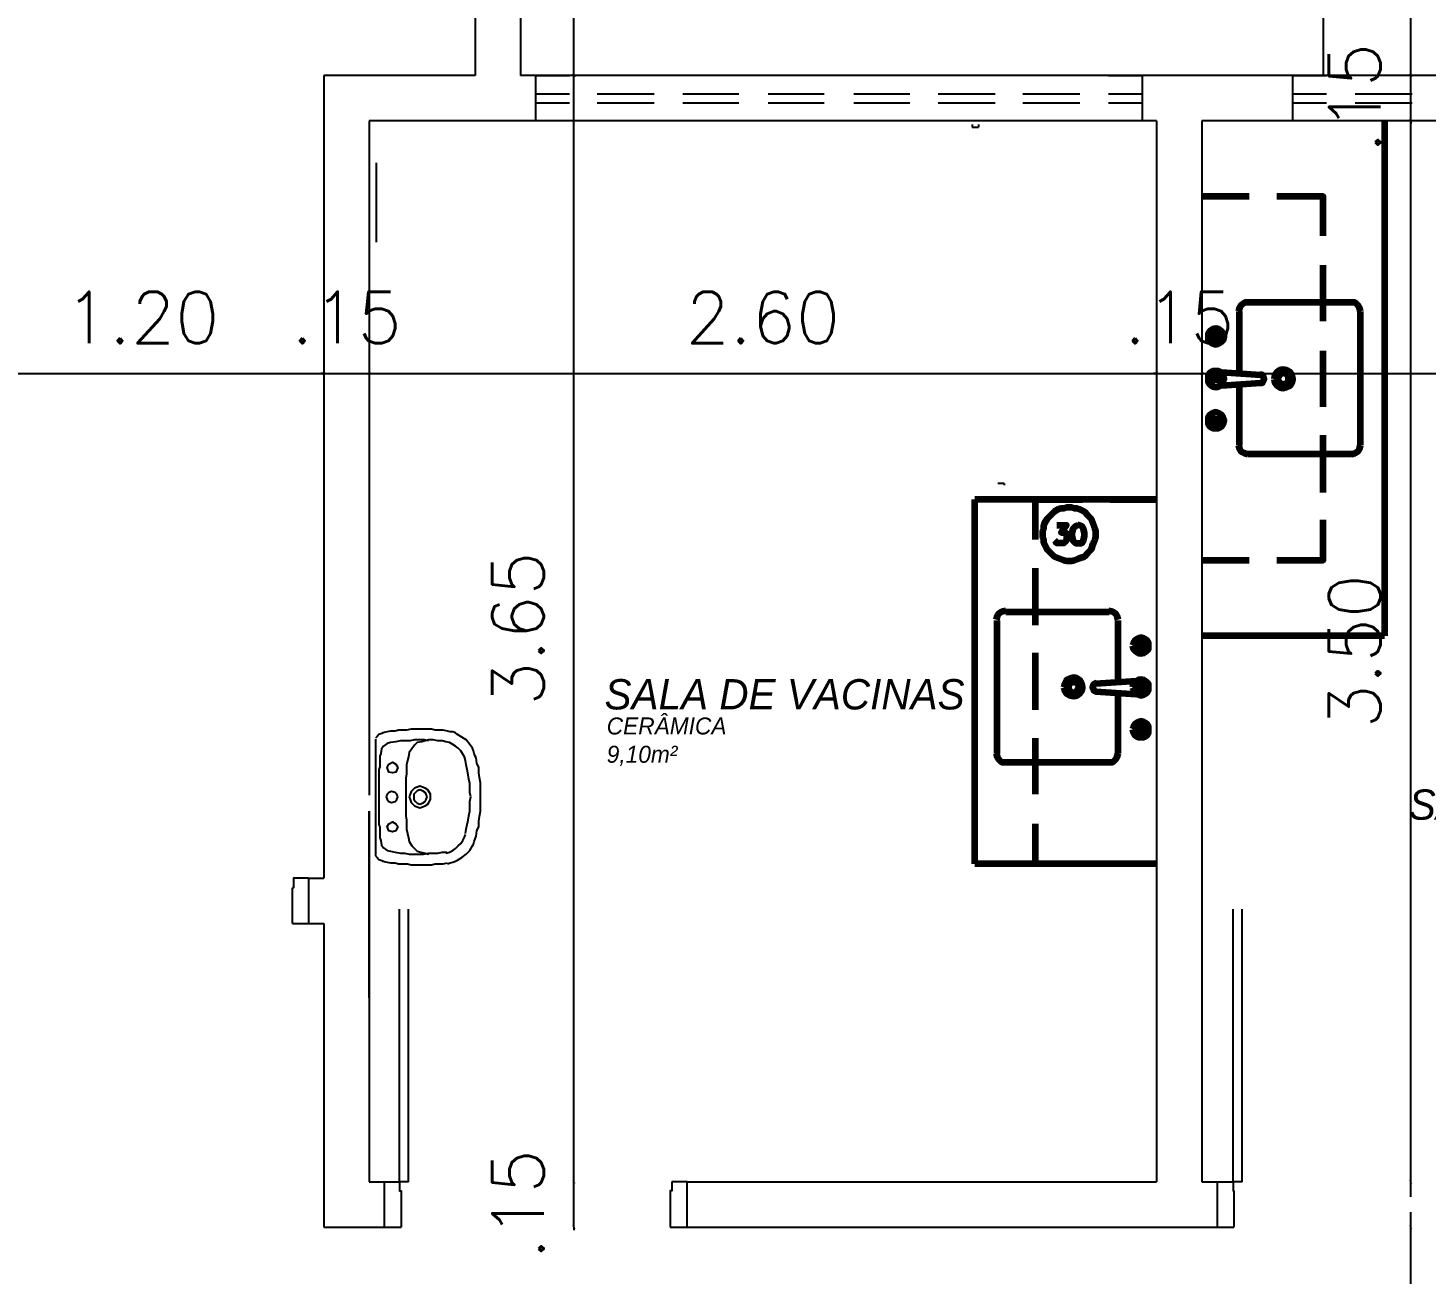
# Model space of a CAD drawing. Header units: millimetres. Extents: x 2273 to 2522, y 1034 to 1187.
# Drawn here: x 2486.497 to 2491.114, y 1110.625 to 1114.739 of the extents above; entities that cross this region are included whole.
import ezdxf

# ---------------------------------------------------------------- set-up
doc = ezdxf.new("R2010")
doc.units = ezdxf.units.MM
doc.layers.add('COTA', color=8, linetype='Continuous')
doc.layers.add('LAYER8', color=8, linetype='Continuous')
doc.layers.add('PAREDES', color=4, linetype='Continuous', lineweight=100)
doc.styles.add('Romans', font='romans.shx')
doc.styles.get("Standard").update_dxf_attribs({"font": 'arial.ttf'})
doc.dimstyles.new('COTA50', dxfattribs={"dimtxt": 0.17, "dimasz": 0.01, "dimexe": 0.05, "dimexo": 0.95, "dimgap": 0.1, "dimtad": 1, "dimzin": 4, "dimdsep": 46, "dimtxsty": 'Romans', "dimblk": 'ARCHTICK', "dimcen": -0.3, "dimdle": 0.05, "dimse1": 1, "dimse2": 1, "dimclrd": 2, "dimclre": 3, "dimclrt": 3, "dimadec": 0, "dimazin": 0, "dimtfac": 1, "dimtix": 1, "dimtmove": 2, "dimatfit": 1, "dimldrblk": 'USERTICK', "dimfxl": 0.05, "dimtolj": 1, "dimtzin": 4, "dimlwd": -1, "dimarcsym": 0})

# ---------------------------------------------------------------- blocks, each defined once
blk = doc.blocks.new('LJH')
at = {"layer": 'PAREDES', "color": 0, "linetype": 'Continuous'}
for points in [[(77.8534, 157.6863), (77.2534, 157.6863)], [(77.2534, 156.4833), (77.2534, 157.6863)], [(77.4534, 157.5539), (77.4534, 157.6863), (77.6093, 157.6863)], [(77.7005, 157.6863), (77.8534, 157.6863)], [(77.5652, 157.6598), (77.5564, 157.6598), (77.5475, 157.6569), (77.5387, 157.6569), (77.5299, 157.6539), (77.5152, 157.6451), (77.5034, 157.6333), (77.4917, 157.6216), (77.4828, 157.6069), (77.4799, 157.598), (77.4799, 157.5892), (77.477, 157.5804), (77.477, 157.5716), (77.477, 157.5627), (77.4799, 157.5539), (77.4799, 157.5451), (77.4828, 157.5392), (77.4917, 157.5216), (77.5034, 157.5098), (77.5152, 157.498), (77.5299, 157.4922), (77.5387, 157.4892), (77.5475, 157.4863), (77.5564, 157.4833), (77.5652, 157.4833), (77.574, 157.4833), (77.5828, 157.4863), (77.5917, 157.4892), (77.5975, 157.4922), (77.6152, 157.498), (77.627, 157.5098), (77.6387, 157.5216), (77.6446, 157.5392), (77.6475, 157.5451), (77.6505, 157.5539), (77.6534, 157.5627), (77.6534, 157.5716), (77.6534, 157.5804), (77.6505, 157.5892), (77.6475, 157.598), (77.6446, 157.6069), (77.6387, 157.6216), (77.627, 157.6333), (77.6152, 157.6451), (77.5975, 157.6539), (77.5917, 157.6569), (77.5828, 157.6569), (77.574, 157.6598), (77.5652, 157.6598)], [(77.524, 157.601), (77.5564, 157.601), (77.5387, 157.5775), (77.5475, 157.5775), (77.5534, 157.5745), (77.5564, 157.5745), (77.5564, 157.5657), (77.5564, 157.5598), (77.5564, 157.551), (77.5475, 157.5422), (77.5417, 157.5422), (77.5328, 157.5422), (77.524, 157.5422), (77.5211, 157.548), (77.5181, 157.551)], [(77.5946, 157.601), (77.5858, 157.598), (77.577, 157.5892), (77.574, 157.5745), (77.574, 157.5657), (77.577, 157.551), (77.5858, 157.5422), (77.5946, 157.5422), (77.5975, 157.5422), (77.6064, 157.5422), (77.6123, 157.551), (77.6152, 157.5657), (77.6152, 157.5745), (77.6123, 157.5892), (77.6064, 157.598), (77.5975, 157.601), (77.5946, 157.601)], [(77.4534, 157.2716), (77.4534, 157.4598)], [(77.3564, 157.3186), (77.3417, 157.3157), (77.3328, 157.3098), (77.327, 157.301), (77.324, 157.2892)], [(77.3564, 157.3157), (77.6975, 157.3157)], [(77.727, 157.2892), (77.724, 157.301), (77.7181, 157.3098), (77.7093, 157.3157), (77.6946, 157.3186)], [(77.327, 156.848), (77.327, 157.2863)], [(77.727, 157.0833), (77.727, 157.2863)], [(77.774, 157.2039), (77.777, 157.1922), (77.7828, 157.1863), (77.7917, 157.1804), (77.8005, 157.1775), (77.8123, 157.1804), (77.8211, 157.1863), (77.827, 157.1922), (77.827, 157.2039), (77.827, 157.2127), (77.8211, 157.2216), (77.8123, 157.2275), (77.8005, 157.2304), (77.7917, 157.2275), (77.7828, 157.2216), (77.777, 157.2127), (77.774, 157.2039)], [(77.7799, 157.2186), (77.7887, 157.2127), (77.8005, 157.2098), (77.8152, 157.2127), (77.824, 157.2186)], [(77.4534, 156.9922), (77.4534, 157.1804)], [(77.824, 157.1892), (77.8152, 157.1951), (77.8005, 157.198), (77.7887, 157.1951), (77.7799, 157.1892)], [(77.5475, 157.0657), (77.5505, 157.0539), (77.5564, 157.0451), (77.5681, 157.0392), (77.5799, 157.0363), (77.5917, 157.0392), (77.6005, 157.0451), (77.6064, 157.0539), (77.6093, 157.0657), (77.6064, 157.0775), (77.6005, 157.0892), (77.5917, 157.0951), (77.5799, 157.098), (77.5681, 157.0951), (77.5564, 157.0892), (77.5505, 157.0775), (77.5475, 157.0657)], [(77.5623, 157.0657), (77.5623, 157.0598), (77.5681, 157.0539), (77.5711, 157.048), (77.5799, 157.048), (77.5858, 157.048), (77.5917, 157.0539), (77.5946, 157.0598), (77.5975, 157.0657), (77.5946, 157.0745), (77.5917, 157.0775), (77.5858, 157.0833), (77.5799, 157.0833), (77.5711, 157.0833), (77.5681, 157.0775), (77.5623, 157.0745), (77.5623, 157.0657)], [(77.6564, 157.0804), (77.6475, 157.0775), (77.6446, 157.0745), (77.6417, 157.0657), (77.6446, 157.0598), (77.6475, 157.0539), (77.6564, 157.051)], [(77.7858, 157.0863), (77.6534, 157.0775)], [(77.774, 157.0657), (77.777, 157.0569), (77.7828, 157.048), (77.7917, 157.0422), (77.8005, 157.0392), (77.8123, 157.0422), (77.8211, 157.048), (77.827, 157.0569), (77.827, 157.0657), (77.827, 157.0775), (77.8211, 157.0833), (77.8123, 157.0892), (77.8005, 157.0922), (77.7917, 157.0892), (77.7828, 157.0833), (77.777, 157.0775), (77.774, 157.0657)], [(77.7799, 157.0804), (77.7887, 157.0745), (77.8005, 157.0716), (77.8152, 157.0745), (77.824, 157.0804)], [(77.7887, 157.0863), (77.7887, 157.0863)], [(77.7858, 157.0422), (77.6534, 157.051)], [(77.727, 156.848), (77.727, 157.0451)], [(77.824, 157.051), (77.8152, 157.0569), (77.8005, 157.0598), (77.7887, 157.0569), (77.7799, 157.051)], [(77.774, 156.9275), (77.777, 156.9157), (77.7828, 156.9069), (77.7917, 156.901), (77.8005, 156.901), (77.8123, 156.901), (77.8211, 156.9069), (77.827, 156.9157), (77.827, 156.9275), (77.827, 156.9363), (77.8211, 156.9451), (77.8123, 156.951), (77.8005, 156.9539), (77.7917, 156.951), (77.7828, 156.9451), (77.777, 156.9363), (77.774, 156.9275)], [(77.7799, 156.9422), (77.7887, 156.9363), (77.8005, 156.9333), (77.8152, 156.9363), (77.824, 156.9422)], [(77.4534, 156.7127), (77.4534, 156.898)], [(77.824, 156.9127), (77.8152, 156.9186), (77.8005, 156.9216), (77.7887, 156.9186), (77.7799, 156.9127)], [(77.324, 156.848), (77.327, 156.8363), (77.3328, 156.8275), (77.3417, 156.8186), (77.3564, 156.8186)], [(77.6946, 156.8186), (77.7093, 156.8186), (77.7181, 156.8275), (77.724, 156.8363), (77.727, 156.848)], [(77.3564, 156.8186), (77.6975, 156.8186)], [(77.6093, 156.4833), (77.4534, 156.4833), (77.4534, 156.6157)], [(77.8534, 156.4833), (77.2534, 156.4833)], [(77.8534, 156.4833), (77.7005, 156.4833)]]:
    blk.add_lwpolyline(points, dxfattribs=at)
blk = doc.blocks.new('OPI')
at = {"layer": 'PAREDES', "color": 0, "linetype": 'Continuous'}
for points in [[(154.2157, 272.2509), (154.2157, 270.5509)], [(153.7687, 272.0009), (153.6128, 272.0009)], [(154.0128, 271.8715), (154.0128, 272.0009), (153.8598, 272.0009)], [(154.0128, 271.5892), (154.0128, 271.7744)], [(153.7657, 271.6509), (153.754, 271.6509), (153.7422, 271.6421), (153.7363, 271.6333), (153.7334, 271.6215)], [(153.7363, 271.4186), (153.7363, 271.6215)], [(154.1069, 271.6509), (153.7657, 271.6509)], [(154.1363, 271.6215), (154.1334, 271.6333), (154.1275, 271.6421), (154.1187, 271.6509), (154.1069, 271.6509)], [(154.1363, 271.1803), (154.1363, 271.6215)], [(153.6334, 271.5392), (153.6334, 271.5274), (153.6393, 271.5215), (153.6481, 271.5156), (153.6598, 271.5127), (153.6687, 271.5156), (153.6775, 271.5215), (153.6834, 271.5274), (153.6863, 271.5392), (153.6834, 271.548), (153.6775, 271.5568), (153.6687, 271.5627), (153.6598, 271.5656), (153.6481, 271.5627), (153.6393, 271.5568), (153.6334, 271.548), (153.6334, 271.5392)], [(153.6363, 271.5539), (153.6481, 271.545), (153.6598, 271.545), (153.6716, 271.545), (153.6834, 271.5539)], [(153.6804, 271.5244), (153.6716, 271.5303), (153.6598, 271.5303), (153.6481, 271.5303), (153.6363, 271.5244)], [(154.0128, 271.3068), (154.0128, 271.4921)], [(153.6334, 271.398), (153.6334, 271.3892), (153.6393, 271.3803), (153.6481, 271.3744), (153.6598, 271.3715), (153.6687, 271.3744), (153.6775, 271.3803), (153.6834, 271.3892), (153.6863, 271.398), (153.6834, 271.4097), (153.6775, 271.4186), (153.6687, 271.4244), (153.6598, 271.4244), (153.6481, 271.4244), (153.6393, 271.4186), (153.6334, 271.4097), (153.6334, 271.398)], [(153.6363, 271.4156), (153.6481, 271.4097), (153.6598, 271.4068), (153.6716, 271.4097), (153.6804, 271.4156)], [(153.6834, 271.3862), (153.6716, 271.3921), (153.6598, 271.395), (153.6481, 271.3921), (153.6363, 271.3862)], [(153.6745, 271.4186), (153.6745, 271.4215)], [(153.6775, 271.4215), (153.8069, 271.4127)], [(153.6775, 271.3774), (153.8069, 271.3862)], [(153.804, 271.3862), (153.8128, 271.3862), (153.8157, 271.3921), (153.8187, 271.398), (153.8157, 271.4068), (153.8128, 271.4127), (153.804, 271.4127)], [(153.851, 271.398), (153.854, 271.3862), (153.8598, 271.3774), (153.8687, 271.3715), (153.8804, 271.3686), (153.8922, 271.3715), (153.904, 271.3774), (153.9098, 271.3862), (153.9128, 271.398), (153.9098, 271.4127), (153.904, 271.4215), (153.8922, 271.4274), (153.8804, 271.4303), (153.8687, 271.4274), (153.8598, 271.4215), (153.854, 271.4127), (153.851, 271.398)], [(153.8628, 271.398), (153.8657, 271.3921), (153.8687, 271.3862), (153.8745, 271.3833), (153.8804, 271.3803), (153.8893, 271.3833), (153.8951, 271.3862), (153.8981, 271.3921), (153.8981, 271.398), (153.8981, 271.4068), (153.8951, 271.4127), (153.8893, 271.4156), (153.8804, 271.4186), (153.8745, 271.4156), (153.8687, 271.4127), (153.8657, 271.4068), (153.8628, 271.398)], [(153.7363, 271.1803), (153.7363, 271.3803)], [(153.6334, 271.2627), (153.6334, 271.2509), (153.6393, 271.2421), (153.6481, 271.2362), (153.6598, 271.2362), (153.6687, 271.2362), (153.6775, 271.2421), (153.6834, 271.2509), (153.6863, 271.2627), (153.6834, 271.2715), (153.6775, 271.2803), (153.6687, 271.2862), (153.6598, 271.2892), (153.6481, 271.2862), (153.6393, 271.2803), (153.6334, 271.2715), (153.6334, 271.2627)], [(153.6363, 271.2744), (153.6481, 271.2686), (153.6598, 271.2656), (153.6716, 271.2686), (153.6834, 271.2744)], [(153.6804, 271.248), (153.6716, 271.2539), (153.6598, 271.2568), (153.6481, 271.2539), (153.6363, 271.248)], [(154.0128, 271.0244), (154.0128, 271.2127)], [(153.7334, 271.1803), (153.7363, 271.1686), (153.7422, 271.1597), (153.754, 271.1539), (153.7657, 271.1509)], [(154.1069, 271.1509), (154.1187, 271.1539), (154.1275, 271.1597), (154.1334, 271.1686), (154.1363, 271.1803)], [(154.1069, 271.1509), (153.7657, 271.1509)], [(153.8598, 270.8009), (154.0128, 270.8009), (154.0128, 270.9333)], [(153.6128, 270.8009), (153.7687, 270.8009)], [(154.2157, 270.5509), (153.6128, 270.5509)]]:
    blk.add_lwpolyline(points, dxfattribs=at)
blk = doc.blocks.new('_ArchTick')
at = {"color": 0, "linetype": 'ByBlock', "const_width": 0.15}
blk.add_lwpolyline([(-0.5, -0.5), (0.5, 0.5)], dxfattribs=at)
blk = doc.blocks.new('*D160')
at = {"color": 2, "transparency": 16777216}
blk.add_line((2486.224, 1113.598), (2487.524, 1113.598), dxfattribs=at)
at = {"layer": 'Defpoints', "color": 0, "transparency": 16777216}
for p in [(2486.274, 1114.632), (2487.474, 1114.582), (2487.474, 1113.598)]:
    blk.add_point(p, dxfattribs=at)
at = {"color": 2, "transparency": 16777216, "xscale": 0.01, "yscale": 0.01, "zscale": 0.01, "rotation": 180}
blk.add_blockref('_ArchTick', (2486.274, 1113.598), dxfattribs=at)
at = {"color": 2, "transparency": 16777216, "xscale": 0.01, "yscale": 0.01, "zscale": 0.01}
blk.add_blockref('_ArchTick', (2487.474, 1113.598), dxfattribs=at)
at = {"color": 3, "transparency": 16777216, "insert": (2486.874, 1113.783), "char_height": 0.17, "attachment_point": 5, "style": 'Romans'}
blk.add_mtext('\\A1;1.20', dxfattribs=at)
blk = doc.blocks.new('USERTICK')
at = {"layer": 'COTA', "color": 0}
for p, q in [((-1, 0), (1, 0)), ((0, 1), (0, -1))]:
    blk.add_line(p, q, dxfattribs=at)
blk.add_circle((0, 0), 0.25, dxfattribs=at)
blk = doc.blocks.new('*D161')
at = {"color": 2, "transparency": 16777216}
for p, q in [((2487.474, 1113.598), (2487.464, 1113.598)), ((2487.474, 1113.598), (2487.624, 1113.598)), ((2487.624, 1113.598), (2487.634, 1113.598))]:
    blk.add_line(p, q, dxfattribs=at)
at = {"layer": 'Defpoints', "color": 0, "transparency": 16777216}
for p in [(2487.474, 1114.582), (2487.624, 1114.432), (2487.624, 1113.598)]:
    blk.add_point(p, dxfattribs=at)
at = {"color": 2, "transparency": 16777216, "xscale": 0.01, "yscale": 0.01, "zscale": 0.01}
blk.add_blockref('_ArchTick', (2487.474, 1113.598), dxfattribs=at)
at = {"color": 2, "transparency": 16777216, "xscale": 0.01, "yscale": 0.01, "zscale": 0.01, "rotation": 180}
blk.add_blockref('_ArchTick', (2487.624, 1113.598), dxfattribs=at)
at = {"color": 3, "transparency": 16777216, "insert": (2487.549, 1113.783), "char_height": 0.17, "attachment_point": 5, "style": 'Romans'}
blk.add_mtext('\\A1;.15', dxfattribs=at)
blk = doc.blocks.new('*D162')
at = {"color": 2, "transparency": 16777216}
blk.add_line((2487.574, 1113.598), (2490.274, 1113.598), dxfattribs=at)
at = {"layer": 'Defpoints', "color": 0, "transparency": 16777216}
for p in [(2487.624, 1114.432), (2490.224, 1114.432), (2490.224, 1113.598)]:
    blk.add_point(p, dxfattribs=at)
at = {"color": 2, "transparency": 16777216, "xscale": 0.01, "yscale": 0.01, "zscale": 0.01, "rotation": 180}
blk.add_blockref('_ArchTick', (2487.624, 1113.598), dxfattribs=at)
at = {"color": 2, "transparency": 16777216, "xscale": 0.01, "yscale": 0.01, "zscale": 0.01}
blk.add_blockref('_ArchTick', (2490.224, 1113.598), dxfattribs=at)
at = {"color": 3, "transparency": 16777216, "insert": (2488.924, 1113.783), "char_height": 0.17, "attachment_point": 5, "style": 'Romans'}
blk.add_mtext('\\A1;2.60', dxfattribs=at)
blk = doc.blocks.new('*D163')
at = {"color": 2, "transparency": 16777216}
for p, q in [((2490.224, 1113.598), (2490.214, 1113.598)), ((2490.224, 1113.598), (2490.374, 1113.598)), ((2490.374, 1113.598), (2490.384, 1113.598))]:
    blk.add_line(p, q, dxfattribs=at)
at = {"layer": 'Defpoints', "color": 0, "transparency": 16777216}
for p in [(2490.224, 1114.432), (2490.374, 1114.432), (2490.374, 1113.598)]:
    blk.add_point(p, dxfattribs=at)
at = {"color": 2, "transparency": 16777216, "xscale": 0.01, "yscale": 0.01, "zscale": 0.01}
blk.add_blockref('_ArchTick', (2490.224, 1113.598), dxfattribs=at)
at = {"color": 2, "transparency": 16777216, "xscale": 0.01, "yscale": 0.01, "zscale": 0.01, "rotation": 180}
blk.add_blockref('_ArchTick', (2490.374, 1113.598), dxfattribs=at)
at = {"color": 3, "transparency": 16777216, "insert": (2490.299, 1113.783), "char_height": 0.17, "attachment_point": 5, "style": 'Romans'}
blk.add_mtext('\\A1;.15', dxfattribs=at)
blk = doc.blocks.new('*D164')
at = {"color": 2, "transparency": 16777216}
blk.add_line((2490.324, 1113.598), (2493.027, 1113.598), dxfattribs=at)
at = {"layer": 'Defpoints', "color": 0, "transparency": 16777216}
for p in [(2490.374, 1114.432), (2492.977, 1114.432), (2492.977, 1113.598)]:
    blk.add_point(p, dxfattribs=at)
at = {"color": 2, "transparency": 16777216, "xscale": 0.01, "yscale": 0.01, "zscale": 0.01, "rotation": 180}
blk.add_blockref('_ArchTick', (2490.374, 1113.598), dxfattribs=at)
at = {"color": 2, "transparency": 16777216, "xscale": 0.01, "yscale": 0.01, "zscale": 0.01}
blk.add_blockref('_ArchTick', (2492.977, 1113.598), dxfattribs=at)
at = {"color": 3, "transparency": 16777216, "insert": (2491.6755, 1113.783), "char_height": 0.17, "attachment_point": 5, "style": 'Romans'}
blk.add_mtext('\\A1;2.60', dxfattribs=at)
blk = doc.blocks.new('*D175')
at = {"color": 2, "transparency": 16777216}
blk.add_line((2491.0634, 1108.7291), (2491.0634, 1110.8291), dxfattribs=at)
at = {"layer": 'Defpoints', "color": 0, "transparency": 16777216}
for p in [(2482.6404, 1110.7791), (2491.0634, 1110.7791), (2483.1904, 1108.7791)]:
    blk.add_point(p, dxfattribs=at)
at = {"color": 2, "transparency": 16777216, "xscale": 0.01, "yscale": 0.01, "zscale": 0.01}
for p, rotation in [((2491.0634, 1110.7791), 90), ((2491.0634, 1108.7791), 270)]:
    blk.add_blockref('_ArchTick', p, dxfattribs=dict(at, rotation=rotation))
at = {"color": 3, "transparency": 16777216, "insert": (2490.8784, 1109.7791), "char_height": 0.17, "attachment_point": 5, "rotation": 90, "style": 'Romans'}
blk.add_mtext('\\A1;2.00', dxfattribs=at)
blk = doc.blocks.new('*D177')
at = {"color": 2, "transparency": 16777216}
blk.add_line((2491.0634, 1110.8791), (2491.0634, 1114.482), dxfattribs=at)
at = {"layer": 'Defpoints', "color": 0, "transparency": 16777216}
for p in [(2482.4904, 1114.432), (2491.0634, 1114.432), (2482.4904, 1110.9291)]:
    blk.add_point(p, dxfattribs=at)
at = {"color": 2, "transparency": 16777216, "xscale": 0.01, "yscale": 0.01, "zscale": 0.01}
for p, rotation in [((2491.0634, 1114.432), 90), ((2491.0634, 1110.9291), 270)]:
    blk.add_blockref('_ArchTick', p, dxfattribs=dict(at, rotation=rotation))
at = {"color": 3, "transparency": 16777216, "insert": (2490.8784, 1112.6806), "char_height": 0.17, "attachment_point": 5, "rotation": 90, "style": 'Romans'}
blk.add_mtext('\\A1;3.50', dxfattribs=at)
blk = doc.blocks.new('*D178')
at = {"color": 2, "transparency": 16777216}
for p, q in [((2491.0634, 1114.582), (2491.0634, 1114.592)), ((2491.0634, 1114.432), (2491.0634, 1114.582)), ((2491.0634, 1114.432), (2491.0634, 1114.422))]:
    blk.add_line(p, q, dxfattribs=at)
at = {"layer": 'Defpoints', "color": 0, "transparency": 16777216}
for p in [(2487.3433, 1114.582), (2491.0634, 1114.582), (2482.4904, 1114.432)]:
    blk.add_point(p, dxfattribs=at)
at = {"color": 2, "transparency": 16777216, "xscale": 0.01, "yscale": 0.01, "zscale": 0.01}
for p, rotation in [((2491.0634, 1114.582), 270), ((2491.0634, 1114.432), 90)]:
    blk.add_blockref('_ArchTick', p, dxfattribs=dict(at, rotation=rotation))
at = {"color": 3, "transparency": 16777216, "insert": (2490.8784, 1114.507), "char_height": 0.17, "attachment_point": 5, "rotation": 90, "style": 'Romans'}
blk.add_mtext('\\A1;.15', dxfattribs=at)
blk = doc.blocks.new('*D179')
at = {"color": 2, "transparency": 16777216}
blk.add_line((2491.0634, 1114.532), (2491.0634, 1116.782), dxfattribs=at)
at = {"layer": 'Defpoints', "color": 0, "transparency": 16777216}
for p in [(2484.0404, 1116.732), (2491.0634, 1116.732), (2487.3433, 1114.582)]:
    blk.add_point(p, dxfattribs=at)
at = {"color": 2, "transparency": 16777216, "xscale": 0.01, "yscale": 0.01, "zscale": 0.01}
for p, rotation in [((2491.0634, 1116.732), 90), ((2491.0634, 1114.582), 270)]:
    blk.add_blockref('_ArchTick', p, dxfattribs=dict(at, rotation=rotation))
at = {"color": 3, "transparency": 16777216, "insert": (2490.8784, 1115.657), "char_height": 0.17, "attachment_point": 5, "rotation": 90, "style": 'Romans'}
blk.add_mtext('\\A1;2.15', dxfattribs=at)
blk = doc.blocks.new('*D183')
at = {"color": 2, "transparency": 16777216}
for p, q in [((2488.3003, 1110.9291), (2488.3003, 1110.9391)), ((2488.3003, 1110.7791), (2488.3003, 1110.9291)), ((2488.3003, 1110.7791), (2488.3003, 1110.7691))]:
    blk.add_line(p, q, dxfattribs=at)
at = {"layer": 'Defpoints', "color": 0, "transparency": 16777216}
for p in [(2466.3825, 1110.9291), (2488.3003, 1110.9291), (2466.5825, 1110.7791)]:
    blk.add_point(p, dxfattribs=at)
at = {"color": 2, "transparency": 16777216, "xscale": 0.01, "yscale": 0.01, "zscale": 0.01}
for p, rotation in [((2488.3003, 1110.9291), 270), ((2488.3003, 1110.7791), 90)]:
    blk.add_blockref('_ArchTick', p, dxfattribs=dict(at, rotation=rotation))
at = {"color": 3, "transparency": 16777216, "insert": (2488.1153, 1110.8541), "char_height": 0.17, "attachment_point": 5, "rotation": 90, "style": 'Romans'}
blk.add_mtext('\\A1;.15', dxfattribs=at)
blk = doc.blocks.new('*D184')
at = {"color": 2, "transparency": 16777216}
blk.add_line((2488.3003, 1110.8791), (2488.3003, 1114.632), dxfattribs=at)
at = {"layer": 'Defpoints', "color": 0, "transparency": 16777216}
for p in [(2473.9884, 1114.582), (2488.3003, 1114.582), (2466.3825, 1110.9291)]:
    blk.add_point(p, dxfattribs=at)
at = {"color": 2, "transparency": 16777216, "xscale": 0.01, "yscale": 0.01, "zscale": 0.01}
for p, rotation in [((2488.3003, 1114.582), 90), ((2488.3003, 1110.9291), 270)]:
    blk.add_blockref('_ArchTick', p, dxfattribs=dict(at, rotation=rotation))
at = {"color": 3, "transparency": 16777216, "insert": (2488.1153, 1112.7556), "char_height": 0.17, "attachment_point": 5, "rotation": 90, "style": 'Romans'}
blk.add_mtext('\\A1;3.65', dxfattribs=at)
blk = doc.blocks.new('*D185')
at = {"color": 2, "transparency": 16777216}
blk.add_line((2488.3003, 1114.532), (2488.3003, 1116.132), dxfattribs=at)
at = {"layer": 'Defpoints', "color": 0, "transparency": 16777216}
for p in [(2466.9325, 1116.082), (2488.3003, 1116.082), (2473.9884, 1114.582)]:
    blk.add_point(p, dxfattribs=at)
at = {"color": 2, "transparency": 16777216, "xscale": 0.01, "yscale": 0.01, "zscale": 0.01}
for p, rotation in [((2488.3003, 1116.082), 90), ((2488.3003, 1114.582), 270)]:
    blk.add_blockref('_ArchTick', p, dxfattribs=dict(at, rotation=rotation))
at = {"color": 3, "transparency": 16777216, "insert": (2488.1153, 1115.332), "char_height": 0.17, "attachment_point": 5, "rotation": 90, "style": 'Romans'}
blk.add_mtext('\\A1;1.50', dxfattribs=at)
blk = doc.blocks.new('*D212')
at = {"color": 2, "transparency": 16777216}
for p, q in [((2494.4811, 1110.9291), (2494.4811, 1110.9391)), ((2494.4811, 1110.7791), (2494.4811, 1110.9291)), ((2494.4811, 1110.7791), (2494.4811, 1110.7691))]:
    blk.add_line(p, q, dxfattribs=at)
at = {"layer": 'Defpoints', "color": 0, "transparency": 16777216}
for p in [(2482.0091, 1110.9291), (2494.4811, 1110.9291), (2482.1591, 1110.7791)]:
    blk.add_point(p, dxfattribs=at)
at = {"color": 2, "transparency": 16777216, "xscale": 0.01, "yscale": 0.01, "zscale": 0.01}
for p, rotation in [((2494.4811, 1110.9291), 270), ((2494.4811, 1110.7791), 90)]:
    blk.add_blockref('_ArchTick', p, dxfattribs=dict(at, rotation=rotation))
at = {"color": 3, "transparency": 16777216, "insert": (2494.2961, 1110.8541), "char_height": 0.17, "attachment_point": 5, "rotation": 90, "style": 'Romans'}
blk.add_mtext('\\A1;.15', dxfattribs=at)
blk = doc.blocks.new('*D213')
at = {"color": 2, "transparency": 16777216}
blk.add_line((2494.4811, 1110.8791), (2494.4811, 1112.432), dxfattribs=at)
at = {"layer": 'Defpoints', "color": 0, "transparency": 16777216}
for p in [(2482.0091, 1112.382), (2494.4811, 1112.382), (2482.0091, 1110.9291)]:
    blk.add_point(p, dxfattribs=at)
at = {"color": 2, "transparency": 16777216, "xscale": 0.01, "yscale": 0.01, "zscale": 0.01}
for p, rotation in [((2494.4811, 1112.382), 90), ((2494.4811, 1110.9291), 270)]:
    blk.add_blockref('_ArchTick', p, dxfattribs=dict(at, rotation=rotation))
at = {"color": 3, "transparency": 16777216, "insert": (2494.2961, 1111.6556), "char_height": 0.17, "attachment_point": 5, "rotation": 90, "style": 'Romans'}
blk.add_mtext('\\A1;1.45', dxfattribs=at)
blk = doc.blocks.new('*D214')
at = {"color": 2, "transparency": 16777216}
for p, q in [((2494.4811, 1112.532), (2494.4811, 1112.542)), ((2494.4811, 1112.382), (2494.4811, 1112.532)), ((2494.4811, 1112.382), (2494.4811, 1112.372))]:
    blk.add_line(p, q, dxfattribs=at)
at = {"layer": 'Defpoints', "color": 0, "transparency": 16777216}
for p in [(2482.0091, 1112.532), (2494.4811, 1112.532), (2482.0091, 1112.382)]:
    blk.add_point(p, dxfattribs=at)
at = {"color": 2, "transparency": 16777216, "xscale": 0.01, "yscale": 0.01, "zscale": 0.01}
for p, rotation in [((2494.4811, 1112.532), 270), ((2494.4811, 1112.382), 90)]:
    blk.add_blockref('_ArchTick', p, dxfattribs=dict(at, rotation=rotation))
at = {"color": 3, "transparency": 16777216, "insert": (2494.2961, 1112.457), "char_height": 0.17, "attachment_point": 5, "rotation": 90, "style": 'Romans'}
blk.add_mtext('\\A1;.15', dxfattribs=at)
blk = doc.blocks.new('*D215')
at = {"color": 2, "transparency": 16777216}
blk.add_line((2494.4811, 1112.482), (2494.4811, 1114.482), dxfattribs=at)
at = {"layer": 'Defpoints', "color": 0, "transparency": 16777216}
for p in [(2484.9562, 1114.432), (2494.4811, 1114.432), (2482.0091, 1112.532)]:
    blk.add_point(p, dxfattribs=at)
at = {"color": 2, "transparency": 16777216, "xscale": 0.01, "yscale": 0.01, "zscale": 0.01}
for p, rotation in [((2494.4811, 1114.432), 90), ((2494.4811, 1112.532), 270)]:
    blk.add_blockref('_ArchTick', p, dxfattribs=dict(at, rotation=rotation))
at = {"color": 3, "transparency": 16777216, "insert": (2494.2961, 1113.482), "char_height": 0.17, "attachment_point": 5, "rotation": 90, "style": 'Romans'}
blk.add_mtext('\\A1;1.90', dxfattribs=at)
blk = doc.blocks.new('*D216')
at = {"color": 2, "transparency": 16777216}
for p, q in [((2494.4811, 1114.582), (2494.4811, 1114.592)), ((2494.4811, 1114.432), (2494.4811, 1114.582)), ((2494.4811, 1114.432), (2494.4811, 1114.422))]:
    blk.add_line(p, q, dxfattribs=at)
at = {"layer": 'Defpoints', "color": 0, "transparency": 16777216}
for p in [(2485.1091, 1114.582), (2494.4811, 1114.582), (2484.9562, 1114.432)]:
    blk.add_point(p, dxfattribs=at)
at = {"color": 2, "transparency": 16777216, "xscale": 0.01, "yscale": 0.01, "zscale": 0.01}
for p, rotation in [((2494.4811, 1114.582), 270), ((2494.4811, 1114.432), 90)]:
    blk.add_blockref('_ArchTick', p, dxfattribs=dict(at, rotation=rotation))
at = {"color": 3, "transparency": 16777216, "insert": (2494.2961, 1114.507), "char_height": 0.17, "attachment_point": 5, "rotation": 90, "style": 'Romans'}
blk.add_mtext('\\A1;.15', dxfattribs=at)

msp = doc.modelspace()

# ---------------------------------------------------------------- linework, layer by layer
at = {"color": 0, "linetype": 'ByBlock'}
msp.add_line((2487.3711, 1111.782), (2487.424, 1111.782), dxfattribs=at)
at = {"layer": 'LAYER8', "linetype": 'Continuous'}
for p, q in [((2487.624, 1111.5363), (2487.624, 1112.1534)), ((2487.674, 1110.9291), (2487.724, 1110.9291)), ((2488.674, 1110.9291), (2488.624, 1110.9291)), ((2487.674, 1110.7791), (2487.7299, 1110.7791)), ((2488.6182, 1110.7791), (2488.674, 1110.7791))]:
    msp.add_line(p, q, dxfattribs=at)
for points in [[(2487.974, 1116.082), (2487.974, 1114.582)], [(2488.124, 1116.082), (2488.124, 1114.582)], [(2487.474, 1114.582), (2487.474, 1111.932)], [(2487.974, 1114.582), (2487.474, 1114.582)], [(2497.8299, 1114.582), (2488.124, 1114.582)], [(2490.224, 1114.432), (2487.624, 1114.432)], [(2487.624, 1114.432), (2487.624, 1112.2061)], [(2490.224, 1114.432), (2490.224, 1110.9291)], [(2492.977, 1114.432), (2490.374, 1114.432)], [(2490.374, 1114.432), (2490.374, 1110.9291)], [(2487.9417, 1112.0791), (2487.9446, 1112.0938), (2487.9476, 1112.1085), (2487.9505, 1112.1232), (2487.9535, 1112.1379), (2487.9564, 1112.1526), (2487.9564, 1112.1673), (2487.9564, 1112.185), (2487.9593, 1112.1997)], [(2487.977, 1112.0703), (2487.9799, 1112.0879), (2487.9858, 1112.1026), (2487.9858, 1112.1203), (2487.9888, 1112.135), (2487.9917, 1112.1526), (2487.9917, 1112.1673), (2487.9917, 1112.185), (2487.9917, 1112.1997)], [(2487.624, 1112.1534), (2487.624, 1110.9291)], [(2487.877, 1112.0144), (2487.8888, 1112.0173), (2487.9005, 1112.0232), (2487.9093, 1112.0291), (2487.9182, 1112.0379), (2487.927, 1112.0467), (2487.9329, 1112.0556), (2487.9388, 1112.0673), (2487.9417, 1112.0762)], [(2487.8829, 1111.9791), (2487.8917, 1111.982), (2487.9005, 1111.985), (2487.9093, 1111.9879), (2487.9152, 1111.9909), (2487.9299, 1111.9997), (2487.9446, 1112.0114), (2487.9564, 1112.0232), (2487.9652, 1112.0379), (2487.9682, 1112.0438), (2487.9711, 1112.0526), (2487.974, 1112.0614), (2487.977, 1112.0703)], [(2487.424, 1111.932), (2487.474, 1111.932)], [(2487.724, 1110.9291), (2487.724, 1111.8291)], [(2487.7535, 1110.9291), (2487.7535, 1111.8291)], [(2490.477, 1110.9291), (2490.477, 1111.8291)], [(2490.5064, 1110.9291), (2490.5064, 1111.8291)], [(2487.424, 1111.782), (2487.474, 1111.782)], [(2487.474, 1111.782), (2487.474, 1110.7791)], [(2487.624, 1110.9291), (2487.674, 1110.9291)], [(2487.674, 1110.9291), (2487.674, 1110.7791)], [(2487.7535, 1110.9291), (2487.724, 1110.9291), (2487.724, 1110.8997), (2487.7299, 1110.8997), (2487.7299, 1110.7791)], [(2488.624, 1110.9291), (2488.624, 1110.8997), (2488.6182, 1110.8997), (2488.6182, 1110.7791)], [(2488.674, 1110.9291), (2490.224, 1110.9291)], [(2488.674, 1110.7791), (2488.674, 1110.9291)], [(2490.374, 1110.9291), (2490.424, 1110.9291)], [(2490.424, 1110.9291), (2490.424, 1110.7791)], [(2490.424, 1110.9291), (2490.477, 1110.9291)], [(2490.5064, 1110.9291), (2490.477, 1110.9291), (2490.477, 1110.8997), (2490.4799, 1110.8997), (2490.4799, 1110.7791)], [(2487.474, 1110.7791), (2487.674, 1110.7791)], [(2488.674, 1110.7791), (2490.424, 1110.7791)], [(2490.424, 1110.7791), (2490.4799, 1110.7791)]]:
    msp.add_lwpolyline(points, dxfattribs=at)
at = {"layer": 'LAYER8', "color": 0, "linetype": 'Continuous'}
for points in [[(2490.774, 1116.082), (2490.774, 1114.582)], [(2488.2858, 1114.432), (2488.174, 1114.432), (2488.174, 1114.582), (2488.2858, 1114.582)], [(2490.0652, 1114.582), (2490.177, 1114.582), (2490.177, 1114.432)], [(2490.7858, 1114.432), (2490.674, 1114.432), (2490.674, 1114.582), (2490.7858, 1114.582)], [(2488.2858, 1114.5203), (2488.174, 1114.5203)], [(2488.2858, 1114.4909), (2488.174, 1114.4909)], [(2488.5652, 1114.5203), (2488.377, 1114.5203)], [(2488.5652, 1114.4909), (2488.377, 1114.4909)], [(2488.8446, 1114.5203), (2488.6593, 1114.5203)], [(2488.8446, 1114.4909), (2488.6593, 1114.4909)], [(2489.127, 1114.5203), (2488.9417, 1114.5203)], [(2489.127, 1114.4909), (2488.9417, 1114.4909)], [(2489.4093, 1114.5203), (2489.224, 1114.5203)], [(2489.4093, 1114.4909), (2489.224, 1114.4909)], [(2489.6917, 1114.5203), (2489.5035, 1114.5203)], [(2489.6917, 1114.4909), (2489.5035, 1114.4909)], [(2489.9711, 1114.5203), (2489.7829, 1114.5203)], [(2489.9711, 1114.4909), (2489.7829, 1114.4909)], [(2490.177, 1114.5203), (2490.0652, 1114.5203)], [(2490.177, 1114.4909), (2490.0652, 1114.4909)], [(2490.7858, 1114.5203), (2490.674, 1114.5203)], [(2490.7858, 1114.4909), (2490.674, 1114.4909)], [(2491.0682, 1114.5203), (2490.8799, 1114.5203)], [(2491.0682, 1114.4909), (2490.8799, 1114.4909)], [(2489.6152, 1114.4203), (2489.6152, 1114.4114)], [(2489.6152, 1114.4114), (2489.6358, 1114.4114)], [(2489.6358, 1114.4203), (2489.6358, 1114.4114)], [(2487.6476, 1114.2938), (2487.6476, 1114.032)], [(2489.7211, 1113.235), (2489.7005, 1113.235)], [(2489.7211, 1113.235), (2489.7211, 1113.2291)], [(2487.8829, 1112.4173), (2487.8682, 1112.4203), (2487.8564, 1112.4203), (2487.8417, 1112.4203), (2487.8299, 1112.4232), (2487.8152, 1112.4232), (2487.8035, 1112.4232), (2487.7888, 1112.4232), (2487.777, 1112.4232), (2487.7623, 1112.4232), (2487.7476, 1112.4203), (2487.7358, 1112.4203), (2487.7211, 1112.4203), (2487.7093, 1112.4173), (2487.6946, 1112.4173), (2487.6829, 1112.4144), (2487.6682, 1112.4114)], [(2487.977, 1112.3291), (2487.974, 1112.335), (2487.9711, 1112.3438), (2487.9682, 1112.3526), (2487.9652, 1112.3614), (2487.9564, 1112.3732), (2487.9446, 1112.3879), (2487.9299, 1112.3967), (2487.9152, 1112.4056), (2487.9093, 1112.4114), (2487.9005, 1112.4144), (2487.8917, 1112.4144), (2487.8829, 1112.4173)], [(2487.6711, 1112.4114), (2487.6623, 1112.4085), (2487.6564, 1112.4056), (2487.6505, 1112.3997), (2487.6446, 1112.3938)], [(2487.6446, 1112.3909), (2487.6446, 1112.1997), (2487.6446, 1112.0056)], [(2487.6946, 1112.3791), (2487.6829, 1112.3762), (2487.6711, 1112.3673), (2487.6652, 1112.3585), (2487.6623, 1112.3438)], [(2487.8211, 1112.385), (2487.8064, 1112.3879), (2487.7888, 1112.3879), (2487.774, 1112.3879), (2487.7593, 1112.385), (2487.7417, 1112.385), (2487.727, 1112.385), (2487.7123, 1112.382), (2487.6946, 1112.3791)], [(2487.774, 1112.3703), (2487.7652, 1112.3585), (2487.7564, 1112.3467), (2487.7535, 1112.332), (2487.7505, 1112.3203)], [(2487.8211, 1112.3879), (2487.8093, 1112.385), (2487.7976, 1112.382), (2487.7829, 1112.3791), (2487.774, 1112.3703)], [(2487.877, 1112.382), (2487.8652, 1112.385), (2487.8505, 1112.385), (2487.8358, 1112.3879), (2487.8211, 1112.3879)], [(2487.9417, 1112.3203), (2487.9388, 1112.332), (2487.9329, 1112.3409), (2487.927, 1112.3526), (2487.9182, 1112.3614), (2487.9093, 1112.3673), (2487.9005, 1112.3732), (2487.8888, 1112.3791), (2487.877, 1112.382)], [(2487.6623, 1112.3438), (2487.6593, 1112.335), (2487.6593, 1112.3262), (2487.6593, 1112.3173), (2487.6593, 1112.3085), (2487.6593, 1112.2997), (2487.6564, 1112.2909), (2487.6564, 1112.282), (2487.6564, 1112.2732), (2487.6564, 1112.2644), (2487.6564, 1112.2526), (2487.6564, 1112.2438), (2487.6564, 1112.235), (2487.6564, 1112.2262), (2487.6564, 1112.2173), (2487.6564, 1112.2085), (2487.6564, 1112.1997)], [(2487.9917, 1112.1997), (2487.9917, 1112.2144), (2487.9917, 1112.232), (2487.9917, 1112.2467), (2487.9888, 1112.2644), (2487.9858, 1112.2791), (2487.9858, 1112.2967), (2487.9799, 1112.3114), (2487.977, 1112.3291)], [(2487.7182, 1112.2967), (2487.7123, 1112.282), (2487.7005, 1112.2791), (2487.6888, 1112.282), (2487.6829, 1112.2967), (2487.6888, 1112.3085), (2487.7005, 1112.3144), (2487.7123, 1112.3085), (2487.7182, 1112.2967)], [(2487.7505, 1112.3203), (2487.7476, 1112.3056), (2487.7476, 1112.2909), (2487.7476, 1112.2762), (2487.7446, 1112.2614), (2487.7446, 1112.2438), (2487.7446, 1112.2291), (2487.7446, 1112.2144), (2487.7446, 1112.1997)], [(2487.9593, 1112.1997), (2487.9564, 1112.2144), (2487.9564, 1112.2291), (2487.9564, 1112.2438), (2487.9535, 1112.2585), (2487.9505, 1112.2732), (2487.9476, 1112.2909), (2487.9446, 1112.3056), (2487.9417, 1112.3203)], [(2487.827, 1112.1997), (2487.827, 1112.2085), (2487.8211, 1112.2173), (2487.8182, 1112.2232), (2487.8093, 1112.2291), (2487.8005, 1112.232), (2487.7917, 1112.235), (2487.7829, 1112.232), (2487.774, 1112.2291), (2487.7682, 1112.2232), (2487.7623, 1112.2173), (2487.7593, 1112.2085), (2487.7564, 1112.1997)], [(2487.6564, 1112.1997), (2487.6564, 1112.1909), (2487.6564, 1112.182), (2487.6564, 1112.1732), (2487.6564, 1112.1644), (2487.6564, 1112.1556), (2487.6564, 1112.1467), (2487.6564, 1112.135), (2487.6564, 1112.1262), (2487.6564, 1112.1173), (2487.6564, 1112.1085), (2487.6593, 1112.0997), (2487.6593, 1112.0909), (2487.6593, 1112.082), (2487.6593, 1112.0732), (2487.6593, 1112.0644), (2487.6623, 1112.0556)], [(2487.7182, 1112.1997), (2487.7152, 1112.2085), (2487.7093, 1112.2144), (2487.6976, 1112.2173), (2487.6888, 1112.2144), (2487.6829, 1112.2085), (2487.6799, 1112.1997)], [(2487.6799, 1112.1997), (2487.6829, 1112.1909), (2487.6888, 1112.185), (2487.6976, 1112.182), (2487.7093, 1112.185), (2487.7152, 1112.1909), (2487.7182, 1112.1997)], [(2487.7446, 1112.1997), (2487.7446, 1112.185), (2487.7446, 1112.1703), (2487.7446, 1112.1556), (2487.7446, 1112.1379), (2487.7476, 1112.1232), (2487.7476, 1112.1085), (2487.7476, 1112.0938), (2487.7505, 1112.0791)], [(2487.7564, 1112.1997), (2487.7593, 1112.1909), (2487.7623, 1112.182), (2487.7682, 1112.1762), (2487.774, 1112.1703), (2487.7829, 1112.1673), (2487.7917, 1112.1644), (2487.8005, 1112.1673), (2487.8093, 1112.1703), (2487.8182, 1112.1762), (2487.8211, 1112.182), (2487.827, 1112.1909), (2487.827, 1112.1997)], [(2487.8152, 1112.1997), (2487.8123, 1112.2085), (2487.8093, 1112.2144), (2487.8005, 1112.2203), (2487.7917, 1112.2232), (2487.7829, 1112.2203), (2487.777, 1112.2144), (2487.7711, 1112.2085), (2487.7711, 1112.1997)], [(2487.7711, 1112.1997), (2487.7711, 1112.1909), (2487.777, 1112.185), (2487.7829, 1112.1791), (2487.7917, 1112.1762), (2487.8005, 1112.1791), (2487.8093, 1112.185), (2487.8123, 1112.1909), (2487.8152, 1112.1997)], [(2487.7182, 1112.1026), (2487.7123, 1112.0879), (2487.7005, 1112.085), (2487.6888, 1112.0879), (2487.6829, 1112.1026), (2487.6888, 1112.1114), (2487.7005, 1112.1173), (2487.7123, 1112.1114), (2487.7182, 1112.1026)], [(2487.6623, 1112.0556), (2487.6652, 1112.0409), (2487.6711, 1112.032), (2487.6829, 1112.0232), (2487.6946, 1112.0203)], [(2487.7505, 1112.0791), (2487.7535, 1112.0644), (2487.7564, 1112.0526), (2487.7652, 1112.0379), (2487.774, 1112.0291)], [(2487.6446, 1112.0056), (2487.6505, 1111.9997), (2487.6564, 1111.9938), (2487.6623, 1111.9909), (2487.6711, 1111.9879)], [(2487.6946, 1112.0203), (2487.7093, 1112.0173), (2487.727, 1112.0144), (2487.7417, 1112.0144), (2487.7564, 1112.0114), (2487.774, 1112.0114), (2487.7888, 1112.0114), (2487.8035, 1112.0114), (2487.8211, 1112.0144)], [(2487.774, 1112.0291), (2487.7829, 1112.0203), (2487.7946, 1112.0173), (2487.8093, 1112.0144), (2487.8211, 1112.0114)], [(2487.8211, 1112.0144), (2487.8358, 1112.0144), (2487.8505, 1112.0144), (2487.8652, 1112.0173), (2487.8799, 1112.0173)], [(2487.6682, 1111.9879), (2487.6829, 1111.985), (2487.6946, 1111.982), (2487.7093, 1111.982), (2487.7211, 1111.9791), (2487.7358, 1111.9791), (2487.7505, 1111.9791), (2487.7623, 1111.9762), (2487.777, 1111.9762), (2487.7888, 1111.9762), (2487.8035, 1111.9762), (2487.8152, 1111.9762), (2487.8299, 1111.9762), (2487.8417, 1111.9791), (2487.8564, 1111.9791), (2487.8682, 1111.9791), (2487.8829, 1111.982)], [(2487.424, 1111.932), (2487.374, 1111.932), (2487.374, 1111.8997), (2487.3711, 1111.8997)], [(2487.424, 1111.932), (2487.424, 1111.782)], [(2487.3711, 1111.782), (2487.3711, 1111.8997)]]:
    msp.add_lwpolyline(points, dxfattribs=at)

# ---------------------------------------------------------------- block references
at = {"layer": 'LAYER8', "linetype": 'ByBlock'}
for name, p in [('OPI', (2336.7613, 842.1811)), ('LJH', (2412.3706, 955.4958))]:
    msp.add_blockref(name, p, dxfattribs=at)

# ---------------------------------------------------------------- texts
at = {"layer": 'LAYER8', "color": 0, "linetype": 'Continuous', "width": 1.591519, "attachment_point": 1}
for s, insert, char_height in [('{\\fHarlow Solid Italic|b0|i0|c0|p82;SALA DE VACINAS}', (2488.4012, 1112.5888), 0.1), ('{\\fHarlow Solid Italic|b0|i0|c0|p82;CERÂMICA\\P9,10m²}', (2488.4084, 1112.4622), 0.056045), ('{\\fHarlow Solid Italic|b0|i0|c0|p82;SALA DE CURATIVOS}', (2491.0572, 1112.2247), 0.1)]:
    msp.add_mtext(s, dxfattribs=dict(at, insert=insert, char_height=char_height))

# ---------------------------------------------------------------- dimensions: what is measured, and where the dimension line sits
for base, p1, p2, picture, middle in [((2491.0634, 1116.732), (2487.3433, 1114.582), (2484.0404, 1116.732), '*D179', (2490.8784, 1115.657)), ((2488.3003, 1116.082), (2473.9884, 1114.582), (2466.9325, 1116.082), '*D185', (2488.1153, 1115.332)), ((2488.3003, 1114.582), (2466.3825, 1110.9291), (2473.9884, 1114.582), '*D184', (2488.1153, 1112.7556)), ((2491.0634, 1114.582), (2482.4904, 1114.432), (2487.3433, 1114.582), '*D178', (2490.8784, 1114.507)), ((2494.4811, 1114.582), (2484.9562, 1114.432), (2485.1091, 1114.582), '*D216', (2494.2961, 1114.507)), ((2494.4811, 1114.432), (2482.0091, 1112.532), (2484.9562, 1114.432), '*D215', (2494.2961, 1113.482)), ((2491.0634, 1114.432), (2482.4904, 1110.9291), (2482.4904, 1114.432), '*D177', (2490.8784, 1112.6806)), ((2494.4811, 1112.532), (2482.0091, 1112.382), (2482.0091, 1112.532), '*D214', (2494.2961, 1112.457)), ((2494.4811, 1112.382), (2482.0091, 1110.9291), (2482.0091, 1112.382), '*D213', (2494.2961, 1111.6556)), ((2488.3003, 1110.9291), (2466.5825, 1110.7791), (2466.3825, 1110.9291), '*D183', (2488.1153, 1110.8541)), ((2494.4811, 1110.9291), (2482.1591, 1110.7791), (2482.0091, 1110.9291), '*D212', (2494.2961, 1110.8541)), ((2491.0634, 1110.7791), (2483.1904, 1108.7791), (2482.6404, 1110.7791), '*D175', (2490.8784, 1109.7791))]:
    dim = msp.add_linear_dim(base=base, p1=p1, p2=p2, angle=270, dimstyle='COTA50')
    dim.commit()
    dim.dimension.update_dxf_attribs({"geometry": picture, "text_midpoint": middle})
for base, p1, p2, picture, middle in [((2487.474, 1113.598), (2486.274, 1114.632), (2487.474, 1114.582), '*D160', (2486.874, 1113.783)), ((2487.624, 1113.598), (2487.474, 1114.582), (2487.624, 1114.432), '*D161', (2487.549, 1113.783)), ((2490.224, 1113.598), (2487.624, 1114.432), (2490.224, 1114.432), '*D162', (2488.924, 1113.783)), ((2490.374, 1113.598), (2490.224, 1114.432), (2490.374, 1114.432), '*D163', (2490.299, 1113.783)), ((2492.977, 1113.598), (2490.374, 1114.432), (2492.977, 1114.432), '*D164', (2491.6755, 1113.783))]:
    dim = msp.add_linear_dim(base=base, p1=p1, p2=p2, dimstyle='COTA50')
    dim.commit()
    dim.dimension.update_dxf_attribs({"geometry": picture, "text_midpoint": middle})

doc.saveas('drawing.dxf')
